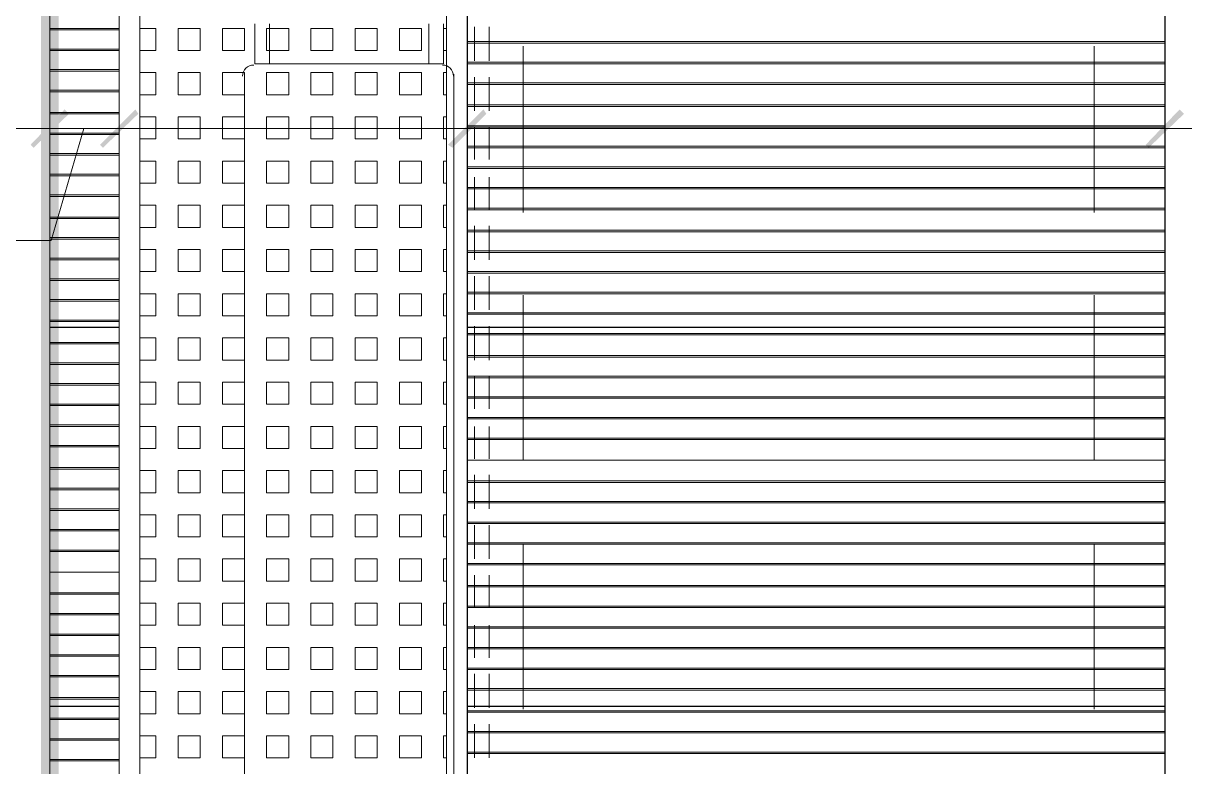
# Model space of a CAD drawing. Header units: millimetres. Extents: x -356862 to 418287, y 0 to 839748.
# Drawn here: x 35.966 to 37.278, y 10.635 to 11.476 of the extents above; entities that cross this region are included whole.
import ezdxf

# ---------------------------------------------------------------- set-up
doc = ezdxf.new("R2010")
doc.units = ezdxf.units.MM
doc.layers.add('PDF _Геометрия', color=7, linetype='Continuous', true_color=0xbababa)
doc.layers.add('PDF _Сплошная заливка', color=7, linetype='Continuous', true_color=0xf50000)

msp = doc.modelspace()

# ---------------------------------------------------------------- linework, layer by layer
at = {"layer": 'PDF _Геометрия', "color": 150, "lineweight": 30, "true_color": 0x0080ff}
for points in [[(38.6409, 10.3204), (38.3576, 10.3204), (38.3576, 10.5554), (38.3576, 10.792), (38.3576, 11.0287), (38.0742, 11.0287), (38.0742, 11.2653), (38.0742, 11.5003), (38.0742, 11.737), (37.7909, 11.737), (37.7909, 11.9736), (37.7909, 12.2103), (37.7909, 12.442), (37.5076, 12.442), (37.5076, 13.0369), (36.941, 13.0369), (36.941, 13.1553), (36.4676, 13.1553), (36.4676, 9.8471), (38.6409, 9.8471)], [(37.6493, 12.442), (37.2559, 12.442), (37.2559, 9.8437), (37.6493, 9.8437)]]:
    msp.add_lwpolyline(points, close=True, dxfattribs=at)
at = {"layer": 'PDF _Геометрия', "color": 7, "lineweight": 5}
for points in [[(35.996, 13.1503), (35.996, 9.8437)], [(36.531, 11.4503), (36.531, 11.262)], [(37.1759, 11.262), (37.1759, 11.4503)], [(36.531, 11.1687), (36.531, 10.982)], [(37.1759, 10.982), (37.1759, 11.1687)], [(36.531, 10.887), (36.531, 10.7004)], [(37.1759, 10.7004), (37.1759, 10.887)]]:
    msp.add_lwpolyline(points, dxfattribs=at)
at = {"layer": 'PDF _Геометрия', "color": 161, "lineweight": 9, "true_color": 0x7f9fff}
msp.add_lwpolyline([(35.996, 9.8437), (35.996, 13.1503), (36.0743, 13.1503), (36.0743, 9.8437)], close=True, dxfattribs=at)
at = {"layer": 'PDF _Геометрия', "color": 6, "lineweight": 9}
for points in [[(36.0743, 9.8437), (36.0743, 13.1503), (36.4676, 13.1503), (36.4676, 9.8437)], [(36.0977, 9.8671), (36.0977, 13.1269), (36.4443, 13.1269), (36.4443, 9.8671)], [(37.6493, 9.8437), (37.6493, 12.442), (37.2559, 12.442), (37.2559, 9.8437)]]:
    msp.add_lwpolyline(points, close=True, dxfattribs=at)
at = {"layer": 'PDF _Геометрия', "color": 252, "lineweight": 5, "true_color": 0x989898}
for points in [[(36.2277, 11.4753), (36.2277, 11.4303)], [(36.2443, 11.4303), (36.2443, 11.4753)], [(36.4243, 11.4753), (36.4243, 11.4303)], [(36.441, 11.4303), (36.441, 11.4753)], [(36.476, 11.472), (36.476, 11.4337)], [(36.4926, 11.4337), (36.4926, 11.472)], [(36.476, 11.4153), (36.476, 11.377)], [(36.4926, 11.377), (36.4926, 11.4153)], [(36.476, 11.3587), (36.476, 11.322)], [(36.4926, 11.322), (36.4926, 11.3587)], [(36.476, 11.302), (36.476, 11.2653)], [(36.4926, 11.2653), (36.4926, 11.302)], [(36.476, 11.247), (36.476, 11.2087)], [(36.4926, 11.2087), (36.4926, 11.247)], [(36.476, 11.1903), (36.476, 11.152)], [(36.4926, 11.152), (36.4926, 11.1903)], [(36.476, 11.1337), (36.476, 11.0953)], [(36.4926, 11.0953), (36.4926, 11.1337)], [(36.476, 11.077), (36.476, 11.0403)], [(36.4926, 11.0403), (36.4926, 11.077)], [(36.476, 11.0203), (36.476, 10.9837)], [(36.4926, 10.9837), (36.4926, 11.0203)], [(36.476, 10.9653), (36.476, 10.927)], [(36.4926, 10.927), (36.4926, 10.9653)], [(36.476, 10.9087), (36.476, 10.8704)], [(36.4926, 10.8704), (36.4926, 10.9087)], [(36.476, 10.852), (36.476, 10.8154)], [(36.4926, 10.8154), (36.4926, 10.852)], [(36.476, 10.7954), (36.476, 10.7587)], [(36.4926, 10.7587), (36.4926, 10.7954)], [(36.476, 10.7404), (36.476, 10.702)], [(36.4926, 10.702), (36.4926, 10.7404)], [(36.476, 10.6837), (36.476, 10.6454)], [(36.4926, 10.6454), (36.4926, 10.6837)]]:
    msp.add_lwpolyline(points, dxfattribs=at)
at = {"layer": 'PDF _Геометрия', "color": 254, "lineweight": 5, "true_color": 0xdcdcdc}
for points in [[(35.996, 11.4703), (36.0743, 11.4703)], [(35.996, 11.4453), (36.0743, 11.4453)], [(36.4676, 11.4553), (37.2559, 11.4553)], [(35.996, 11.422), (36.0743, 11.422)], [(36.4676, 11.4303), (37.2559, 11.4303)], [(36.4676, 11.407), (37.2559, 11.407)], [(35.996, 11.3987), (36.0743, 11.3987)], [(36.4676, 11.3837), (37.2559, 11.3837)], [(35.996, 11.3753), (36.0743, 11.3753)], [(36.4676, 11.3603), (37.2559, 11.3603)], [(35.996, 11.352), (36.0743, 11.352)], [(35.996, 11.3287), (36.0743, 11.3287)], [(36.4676, 11.337), (37.2559, 11.337)], [(35.996, 11.3037), (36.0743, 11.3037)], [(36.4676, 11.312), (37.2559, 11.312)], [(36.4676, 11.2887), (37.2559, 11.2887)], [(35.996, 11.2803), (36.0743, 11.2803)], [(36.4676, 11.2653), (37.2559, 11.2653)], [(35.996, 11.257), (36.0743, 11.257)], [(36.4676, 11.242), (37.2559, 11.242)], [(35.996, 11.2337), (36.0743, 11.2337)], [(35.996, 11.2103), (36.0743, 11.2103)], [(36.4676, 11.2187), (37.2559, 11.2187)], [(36.4676, 11.1953), (37.2559, 11.1953)], [(35.996, 11.1853), (36.0743, 11.1853)], [(36.4676, 11.1703), (37.2559, 11.1703)], [(35.996, 11.162), (36.0743, 11.162)], [(36.4676, 11.147), (37.2559, 11.147)], [(35.996, 11.1387), (36.0743, 11.1387)], [(36.4676, 11.1237), (37.2559, 11.1237)], [(35.996, 11.1153), (36.0743, 11.1153)], [(35.996, 11.092), (36.0743, 11.092)], [(36.4676, 11.1003), (37.2559, 11.1003)], [(35.996, 11.0687), (36.0743, 11.0687)], [(36.4676, 11.077), (37.2559, 11.077)], [(36.4676, 11.0537), (37.2559, 11.0537)], [(35.996, 11.0437), (36.0743, 11.0437)], [(36.4676, 11.0287), (37.2559, 11.0287)], [(35.996, 11.0203), (36.0743, 11.0203)], [(36.4676, 11.0053), (37.2559, 11.0053)], [(35.996, 10.997), (36.0743, 10.997)], [(35.996, 10.9737), (36.0743, 10.9737)], [(36.4676, 10.982), (37.2559, 10.982)], [(35.996, 10.9503), (36.0743, 10.9503)], [(36.4676, 10.9587), (37.2559, 10.9587)], [(36.4676, 10.9353), (37.2559, 10.9353)], [(35.996, 10.927), (36.0743, 10.927)], [(36.4676, 10.9103), (37.2559, 10.9103)], [(35.996, 10.902), (36.0743, 10.902)], [(36.4676, 10.887), (37.2559, 10.887)], [(35.996, 10.8787), (36.0743, 10.8787)], [(35.996, 10.8554), (36.0743, 10.8554)], [(36.4676, 10.8637), (37.2559, 10.8637)], [(35.996, 10.832), (36.0743, 10.832)], [(36.4676, 10.8404), (37.2559, 10.8404)], [(36.4676, 10.817), (37.2559, 10.817)], [(35.996, 10.8087), (36.0743, 10.8087)], [(36.4676, 10.7937), (37.2559, 10.7937)], [(35.996, 10.7837), (36.0743, 10.7837)], [(36.4676, 10.7687), (37.2559, 10.7687)], [(35.996, 10.7604), (36.0743, 10.7604)], [(35.996, 10.737), (36.0743, 10.737)], [(36.4676, 10.7454), (37.2559, 10.7454)], [(35.996, 10.7137), (36.0743, 10.7137)], [(36.4676, 10.722), (37.2559, 10.722)], [(36.4676, 10.6987), (37.2559, 10.6987)], [(35.996, 10.6904), (36.0743, 10.6904)], [(36.4676, 10.6754), (37.2559, 10.6754)], [(35.996, 10.667), (36.0743, 10.667)], [(36.4676, 10.652), (37.2559, 10.652)], [(35.996, 10.642), (36.0743, 10.642)]]:
    msp.add_lwpolyline(points, close=True, dxfattribs=at)
for points in [[(36.0743, 11.4687), (35.996, 11.4687)], [(36.0743, 11.447), (35.996, 11.447)], [(37.2559, 11.4537), (36.4676, 11.4537)], [(37.2559, 11.432), (36.4676, 11.432)], [(36.0743, 11.4237), (35.996, 11.4237)], [(37.2559, 11.4087), (36.4676, 11.4087)], [(36.0743, 11.4003), (35.996, 11.4003)], [(37.2559, 11.382), (36.4676, 11.382)], [(36.0743, 11.3737), (35.996, 11.3737)], [(37.2559, 11.3587), (36.4676, 11.3587)], [(36.0743, 11.3503), (35.996, 11.3503)], [(36.0743, 11.327), (35.996, 11.327)], [(37.2559, 11.3353), (36.4676, 11.3353)], [(37.2559, 11.3137), (36.4676, 11.3137)], [(36.0743, 11.3053), (35.996, 11.3053)], [(37.2559, 11.2903), (36.4676, 11.2903)], [(36.0743, 11.282), (35.996, 11.282)], [(37.2559, 11.267), (36.4676, 11.267)], [(36.0743, 11.2553), (35.996, 11.2553)], [(37.2559, 11.2403), (36.4676, 11.2403)], [(36.0743, 11.232), (35.996, 11.232)], [(36.0743, 11.2087), (35.996, 11.2087)], [(37.2559, 11.217), (36.4676, 11.217)], [(36.0743, 11.187), (35.996, 11.187)], [(37.2559, 11.1937), (36.4676, 11.1937)], [(37.2559, 11.172), (36.4676, 11.172)], [(36.0743, 11.1637), (35.996, 11.1637)], [(37.2559, 11.1487), (36.4676, 11.1487)], [(36.0743, 11.1403), (35.996, 11.1403)], [(37.2559, 11.1253), (36.4676, 11.1253)], [(36.0743, 11.1137), (35.996, 11.1137)], [(36.0743, 11.0903), (35.996, 11.0903)], [(37.2559, 11.0987), (36.4676, 11.0987)], [(36.0743, 11.067), (35.996, 11.067)], [(37.2559, 11.0753), (36.4676, 11.0753)], [(37.2559, 11.052), (36.4676, 11.052)], [(36.0743, 11.0453), (35.996, 11.0453)], [(37.2559, 11.0303), (36.4676, 11.0303)], [(36.0743, 11.022), (35.996, 11.022)], [(36.0743, 10.9987), (35.996, 10.9987)], [(37.2559, 11.007), (36.4676, 11.007)], [(37.2559, 10.982), (36.4676, 10.982)], [(36.0743, 10.972), (35.996, 10.972)], [(36.0743, 10.9487), (35.996, 10.9487)], [(37.2559, 10.957), (36.4676, 10.957)], [(37.2559, 10.9337), (36.4676, 10.9337)], [(36.0743, 10.9253), (35.996, 10.9253)], [(37.2559, 10.912), (36.4676, 10.912)], [(36.0743, 10.9037), (35.996, 10.9037)], [(36.0743, 10.8804), (35.996, 10.8804)], [(37.2559, 10.8887), (36.4676, 10.8887)], [(36.0743, 10.8554), (35.996, 10.8554)], [(37.2559, 10.8654), (36.4676, 10.8654)], [(36.0743, 10.8304), (35.996, 10.8304)], [(37.2559, 10.8387), (36.4676, 10.8387)], [(37.2559, 10.8154), (36.4676, 10.8154)], [(36.0743, 10.807), (35.996, 10.807)], [(37.2559, 10.792), (36.4676, 10.792)], [(36.0743, 10.7854), (35.996, 10.7854)], [(37.2559, 10.7704), (36.4676, 10.7704)], [(36.0743, 10.762), (35.996, 10.762)], [(36.0743, 10.7387), (35.996, 10.7387)], [(37.2559, 10.747), (36.4676, 10.747)], [(37.2559, 10.7237), (36.4676, 10.7237)], [(36.0743, 10.712), (35.996, 10.712)], [(37.2559, 10.697), (36.4676, 10.697)], [(36.0743, 10.6887), (35.996, 10.6887)], [(37.2559, 10.6737), (36.4676, 10.6737)], [(36.0743, 10.6654), (35.996, 10.6654)], [(37.2559, 10.6504), (36.4676, 10.6504)], [(36.0743, 10.6437), (35.996, 10.6437)]]:
    msp.add_lwpolyline(points, dxfattribs=at)
at = {"layer": 'PDF _Геометрия', "color": 6, "lineweight": 5}
for points in [[(36.0977, 11.4453), (36.116, 11.4453), (36.116, 11.4703), (36.0977, 11.4703)], [(36.4443, 11.4453), (36.441, 11.4453), (36.441, 11.4703), (36.4443, 11.4703)], [(36.0977, 11.3953), (36.116, 11.3953), (36.116, 11.4203), (36.0977, 11.4203)], [(36.4443, 11.3953), (36.441, 11.3953), (36.441, 11.4203), (36.4443, 11.4203)], [(36.0977, 11.3453), (36.116, 11.3453), (36.116, 11.3703), (36.0977, 11.3703)], [(36.4443, 11.3453), (36.441, 11.3453), (36.441, 11.3703), (36.4443, 11.3703)], [(36.0977, 11.2953), (36.116, 11.2953), (36.116, 11.3203), (36.0977, 11.3203)], [(36.4443, 11.2953), (36.441, 11.2953), (36.441, 11.3203), (36.4443, 11.3203)], [(36.0977, 11.2453), (36.116, 11.2453), (36.116, 11.2703), (36.0977, 11.2703)], [(36.4443, 11.2453), (36.441, 11.2453), (36.441, 11.2703), (36.4443, 11.2703)], [(36.0977, 11.1953), (36.116, 11.1953), (36.116, 11.2203), (36.0977, 11.2203)], [(36.4443, 11.1953), (36.441, 11.1953), (36.441, 11.2203), (36.4443, 11.2203)], [(36.0977, 11.1453), (36.116, 11.1453), (36.116, 11.1703), (36.0977, 11.1703)], [(36.4443, 11.1453), (36.441, 11.1453), (36.441, 11.1703), (36.4443, 11.1703)], [(36.0977, 11.0953), (36.116, 11.0953), (36.116, 11.1203), (36.0977, 11.1203)], [(36.4443, 11.0953), (36.441, 11.0953), (36.441, 11.1203), (36.4443, 11.1203)], [(36.0977, 11.0453), (36.116, 11.0453), (36.116, 11.0703), (36.0977, 11.0703)], [(36.4443, 11.0453), (36.441, 11.0453), (36.441, 11.0703), (36.4443, 11.0703)], [(36.0977, 10.9953), (36.116, 10.9953), (36.116, 11.0203), (36.0977, 11.0203)], [(36.4443, 10.9953), (36.441, 10.9953), (36.441, 11.0203), (36.4443, 11.0203)], [(36.0977, 10.9453), (36.116, 10.9453), (36.116, 10.9703), (36.0977, 10.9703)], [(36.4443, 10.9453), (36.441, 10.9453), (36.441, 10.9703), (36.4443, 10.9703)], [(36.0977, 10.8954), (36.116, 10.8954), (36.116, 10.9203), (36.0977, 10.9203)], [(36.4443, 10.8954), (36.441, 10.8954), (36.441, 10.9203), (36.4443, 10.9203)], [(36.0977, 10.8454), (36.116, 10.8454), (36.116, 10.8704), (36.0977, 10.8704)], [(36.4443, 10.8454), (36.441, 10.8454), (36.441, 10.8704), (36.4443, 10.8704)], [(36.0977, 10.7954), (36.116, 10.7954), (36.116, 10.8204), (36.0977, 10.8204)], [(36.4443, 10.7954), (36.441, 10.7954), (36.441, 10.8204), (36.4443, 10.8204)], [(36.0977, 10.7454), (36.116, 10.7454), (36.116, 10.7704), (36.0977, 10.7704)], [(36.4443, 10.7454), (36.441, 10.7454), (36.441, 10.7704), (36.4443, 10.7704)], [(36.0977, 10.6954), (36.116, 10.6954), (36.116, 10.7204), (36.0977, 10.7204)], [(36.4443, 10.6954), (36.441, 10.6954), (36.441, 10.7204), (36.4443, 10.7204)], [(36.0977, 10.6454), (36.116, 10.6454), (36.116, 10.6704), (36.0977, 10.6704)], [(36.4443, 10.6454), (36.441, 10.6454), (36.441, 10.6704), (36.4443, 10.6704)]]:
    msp.add_lwpolyline(points, dxfattribs=at)
for points in [[(36.141, 11.4703), (36.166, 11.4703), (36.166, 11.4453), (36.141, 11.4453)], [(36.191, 11.4703), (36.216, 11.4703), (36.216, 11.4453), (36.191, 11.4453)], [(36.241, 11.4703), (36.266, 11.4703), (36.266, 11.4453), (36.241, 11.4453)], [(36.291, 11.4703), (36.316, 11.4703), (36.316, 11.4453), (36.291, 11.4453)], [(36.341, 11.4703), (36.366, 11.4703), (36.366, 11.4453), (36.341, 11.4453)], [(36.391, 11.4703), (36.416, 11.4703), (36.416, 11.4453), (36.391, 11.4453)], [(36.141, 11.4203), (36.166, 11.4203), (36.166, 11.3953), (36.141, 11.3953)], [(36.191, 11.4203), (36.216, 11.4203), (36.216, 11.3953), (36.191, 11.3953)], [(36.241, 11.4203), (36.266, 11.4203), (36.266, 11.3953), (36.241, 11.3953)], [(36.291, 11.4203), (36.316, 11.4203), (36.316, 11.3953), (36.291, 11.3953)], [(36.341, 11.4203), (36.366, 11.4203), (36.366, 11.3953), (36.341, 11.3953)], [(36.391, 11.4203), (36.416, 11.4203), (36.416, 11.3953), (36.391, 11.3953)], [(36.141, 11.3703), (36.166, 11.3703), (36.166, 11.3453), (36.141, 11.3453)], [(36.191, 11.3703), (36.216, 11.3703), (36.216, 11.3453), (36.191, 11.3453)], [(36.241, 11.3703), (36.266, 11.3703), (36.266, 11.3453), (36.241, 11.3453)], [(36.291, 11.3703), (36.316, 11.3703), (36.316, 11.3453), (36.291, 11.3453)], [(36.341, 11.3703), (36.366, 11.3703), (36.366, 11.3453), (36.341, 11.3453)], [(36.391, 11.3703), (36.416, 11.3703), (36.416, 11.3453), (36.391, 11.3453)], [(36.141, 11.3203), (36.166, 11.3203), (36.166, 11.2953), (36.141, 11.2953)], [(36.191, 11.3203), (36.216, 11.3203), (36.216, 11.2953), (36.191, 11.2953)], [(36.241, 11.3203), (36.266, 11.3203), (36.266, 11.2953), (36.241, 11.2953)], [(36.291, 11.3203), (36.316, 11.3203), (36.316, 11.2953), (36.291, 11.2953)], [(36.341, 11.3203), (36.366, 11.3203), (36.366, 11.2953), (36.341, 11.2953)], [(36.391, 11.3203), (36.416, 11.3203), (36.416, 11.2953), (36.391, 11.2953)], [(36.141, 11.2703), (36.166, 11.2703), (36.166, 11.2453), (36.141, 11.2453)], [(36.191, 11.2703), (36.216, 11.2703), (36.216, 11.2453), (36.191, 11.2453)], [(36.241, 11.2703), (36.266, 11.2703), (36.266, 11.2453), (36.241, 11.2453)], [(36.291, 11.2703), (36.316, 11.2703), (36.316, 11.2453), (36.291, 11.2453)], [(36.341, 11.2703), (36.366, 11.2703), (36.366, 11.2453), (36.341, 11.2453)], [(36.391, 11.2703), (36.416, 11.2703), (36.416, 11.2453), (36.391, 11.2453)], [(36.141, 11.2203), (36.166, 11.2203), (36.166, 11.1953), (36.141, 11.1953)], [(36.191, 11.2203), (36.216, 11.2203), (36.216, 11.1953), (36.191, 11.1953)], [(36.241, 11.2203), (36.266, 11.2203), (36.266, 11.1953), (36.241, 11.1953)], [(36.291, 11.2203), (36.316, 11.2203), (36.316, 11.1953), (36.291, 11.1953)], [(36.341, 11.2203), (36.366, 11.2203), (36.366, 11.1953), (36.341, 11.1953)], [(36.391, 11.2203), (36.416, 11.2203), (36.416, 11.1953), (36.391, 11.1953)], [(36.141, 11.1703), (36.166, 11.1703), (36.166, 11.1453), (36.141, 11.1453)], [(36.191, 11.1703), (36.216, 11.1703), (36.216, 11.1453), (36.191, 11.1453)], [(36.241, 11.1703), (36.266, 11.1703), (36.266, 11.1453), (36.241, 11.1453)], [(36.291, 11.1703), (36.316, 11.1703), (36.316, 11.1453), (36.291, 11.1453)], [(36.341, 11.1703), (36.366, 11.1703), (36.366, 11.1453), (36.341, 11.1453)], [(36.391, 11.1703), (36.416, 11.1703), (36.416, 11.1453), (36.391, 11.1453)], [(36.141, 11.1203), (36.166, 11.1203), (36.166, 11.0953), (36.141, 11.0953)], [(36.191, 11.1203), (36.216, 11.1203), (36.216, 11.0953), (36.191, 11.0953)], [(36.241, 11.1203), (36.266, 11.1203), (36.266, 11.0953), (36.241, 11.0953)], [(36.291, 11.1203), (36.316, 11.1203), (36.316, 11.0953), (36.291, 11.0953)], [(36.341, 11.1203), (36.366, 11.1203), (36.366, 11.0953), (36.341, 11.0953)], [(36.391, 11.1203), (36.416, 11.1203), (36.416, 11.0953), (36.391, 11.0953)], [(36.141, 11.0703), (36.166, 11.0703), (36.166, 11.0453), (36.141, 11.0453)], [(36.191, 11.0703), (36.216, 11.0703), (36.216, 11.0453), (36.191, 11.0453)], [(36.241, 11.0703), (36.266, 11.0703), (36.266, 11.0453), (36.241, 11.0453)], [(36.291, 11.0703), (36.316, 11.0703), (36.316, 11.0453), (36.291, 11.0453)], [(36.341, 11.0703), (36.366, 11.0703), (36.366, 11.0453), (36.341, 11.0453)], [(36.391, 11.0703), (36.416, 11.0703), (36.416, 11.0453), (36.391, 11.0453)], [(36.141, 11.0203), (36.166, 11.0203), (36.166, 10.9953), (36.141, 10.9953)], [(36.191, 11.0203), (36.216, 11.0203), (36.216, 10.9953), (36.191, 10.9953)], [(36.241, 11.0203), (36.266, 11.0203), (36.266, 10.9953), (36.241, 10.9953)], [(36.291, 11.0203), (36.316, 11.0203), (36.316, 10.9953), (36.291, 10.9953)], [(36.341, 11.0203), (36.366, 11.0203), (36.366, 10.9953), (36.341, 10.9953)], [(36.391, 11.0203), (36.416, 11.0203), (36.416, 10.9953), (36.391, 10.9953)], [(36.141, 10.9703), (36.166, 10.9703), (36.166, 10.9453), (36.141, 10.9453)], [(36.191, 10.9703), (36.216, 10.9703), (36.216, 10.9453), (36.191, 10.9453)], [(36.241, 10.9703), (36.266, 10.9703), (36.266, 10.9453), (36.241, 10.9453)], [(36.291, 10.9703), (36.316, 10.9703), (36.316, 10.9453), (36.291, 10.9453)], [(36.341, 10.9703), (36.366, 10.9703), (36.366, 10.9453), (36.341, 10.9453)], [(36.391, 10.9703), (36.416, 10.9703), (36.416, 10.9453), (36.391, 10.9453)], [(36.141, 10.9203), (36.166, 10.9203), (36.166, 10.8954), (36.141, 10.8954)], [(36.191, 10.9203), (36.216, 10.9203), (36.216, 10.8954), (36.191, 10.8954)], [(36.241, 10.9203), (36.266, 10.9203), (36.266, 10.8954), (36.241, 10.8954)], [(36.291, 10.9203), (36.316, 10.9203), (36.316, 10.8954), (36.291, 10.8954)], [(36.341, 10.9203), (36.366, 10.9203), (36.366, 10.8954), (36.341, 10.8954)], [(36.391, 10.9203), (36.416, 10.9203), (36.416, 10.8954), (36.391, 10.8954)], [(36.141, 10.8704), (36.166, 10.8704), (36.166, 10.8454), (36.141, 10.8454)], [(36.191, 10.8704), (36.216, 10.8704), (36.216, 10.8454), (36.191, 10.8454)], [(36.241, 10.8704), (36.266, 10.8704), (36.266, 10.8454), (36.241, 10.8454)], [(36.291, 10.8704), (36.316, 10.8704), (36.316, 10.8454), (36.291, 10.8454)], [(36.341, 10.8704), (36.366, 10.8704), (36.366, 10.8454), (36.341, 10.8454)], [(36.391, 10.8704), (36.416, 10.8704), (36.416, 10.8454), (36.391, 10.8454)], [(36.141, 10.8204), (36.166, 10.8204), (36.166, 10.7954), (36.141, 10.7954)], [(36.191, 10.8204), (36.216, 10.8204), (36.216, 10.7954), (36.191, 10.7954)], [(36.241, 10.8204), (36.266, 10.8204), (36.266, 10.7954), (36.241, 10.7954)], [(36.291, 10.8204), (36.316, 10.8204), (36.316, 10.7954), (36.291, 10.7954)], [(36.341, 10.8204), (36.366, 10.8204), (36.366, 10.7954), (36.341, 10.7954)], [(36.391, 10.8204), (36.416, 10.8204), (36.416, 10.7954), (36.391, 10.7954)], [(36.141, 10.7704), (36.166, 10.7704), (36.166, 10.7454), (36.141, 10.7454)], [(36.191, 10.7704), (36.216, 10.7704), (36.216, 10.7454), (36.191, 10.7454)], [(36.241, 10.7704), (36.266, 10.7704), (36.266, 10.7454), (36.241, 10.7454)], [(36.291, 10.7704), (36.316, 10.7704), (36.316, 10.7454), (36.291, 10.7454)], [(36.341, 10.7704), (36.366, 10.7704), (36.366, 10.7454), (36.341, 10.7454)], [(36.391, 10.7704), (36.416, 10.7704), (36.416, 10.7454), (36.391, 10.7454)], [(36.141, 10.7204), (36.166, 10.7204), (36.166, 10.6954), (36.141, 10.6954)], [(36.191, 10.7204), (36.216, 10.7204), (36.216, 10.6954), (36.191, 10.6954)], [(36.241, 10.7204), (36.266, 10.7204), (36.266, 10.6954), (36.241, 10.6954)], [(36.291, 10.7204), (36.316, 10.7204), (36.316, 10.6954), (36.291, 10.6954)], [(36.341, 10.7204), (36.366, 10.7204), (36.366, 10.6954), (36.341, 10.6954)], [(36.391, 10.7204), (36.416, 10.7204), (36.416, 10.6954), (36.391, 10.6954)], [(36.141, 10.6704), (36.166, 10.6704), (36.166, 10.6454), (36.141, 10.6454)], [(36.191, 10.6704), (36.216, 10.6704), (36.216, 10.6454), (36.191, 10.6454)], [(36.241, 10.6704), (36.266, 10.6704), (36.266, 10.6454), (36.241, 10.6454)], [(36.291, 10.6704), (36.316, 10.6704), (36.316, 10.6454), (36.291, 10.6454)], [(36.341, 10.6704), (36.366, 10.6704), (36.366, 10.6454), (36.341, 10.6454)], [(36.391, 10.6704), (36.416, 10.6704), (36.416, 10.6454), (36.391, 10.6454)]]:
    msp.add_lwpolyline(points, close=True, dxfattribs=at)
at = {"layer": 'PDF _Геометрия', "lineweight": 5}
for points in [[(36.216, 11.4187), (36.216, 10.0237)], [(36.441, 11.4303), (36.2277, 11.4303)], [(36.4526, 10.0237), (36.4526, 11.4187)]]:
    msp.add_lwpolyline(points, dxfattribs=at)
at = {"layer": 'PDF _Геометрия', "color": 7, "lineweight": 18}
for points in [[(36.5076, 11.357), (36.0343, 11.357), (35.9977, 11.2303), (35.691, 11.2303)], [(36.1143, 11.357), (35.956, 11.357)], [(36.4293, 11.357), (37.2943, 11.357)], [(37.2159, 11.357), (37.6893, 11.357)], [(36.0743, 11.3387), (36.0743, 11.317), (36.0743, 11.142)], [(37.2559, 11.2087), (37.2559, 11.317), (37.2559, 11.3387)], [(35.996, 11.142), (35.996, 11.317)], [(36.4676, 11.3237), (36.4676, 11.317), (36.4676, 11.142)]]:
    msp.add_lwpolyline(points, dxfattribs=at)
at = {"layer": 'PDF _Геометрия', "color": 150, "lineweight": 30, "true_color": 0x0080ff}
for points in [[(36.0743, 11.132), (35.996, 11.132)], [(37.2559, 11.132), (36.4676, 11.132)], [(36.0743, 10.7037), (35.996, 10.7037)], [(37.2559, 10.7037), (36.4676, 10.7037)]]:
    msp.add_lwpolyline(points, dxfattribs=at)
at = {"layer": 'PDF _Геометрия', "lineweight": 5}
for centre, start, end in [((36.2264, 11.4164), 90, 180), ((36.4397, 11.4164), 0, 90)]:
    msp.add_arc(centre, 0.0125, start, end, dxfattribs=at)
at = {"layer": 'PDF _Сплошная заливка', "color": 5, "transparency": 33554559}
for points in [[(35.986, 9.4504), (36.006, 9.4504), (35.986, 13.6336)], [(36.006, 9.4504), (35.986, 13.6336), (36.006, 13.6336)]]:
    msp.add_solid(points, dxfattribs=at)
at = {"layer": 'PDF _Сплошная заливка', "color": 7, "transparency": 33554559}
for points in [[(36.0127, 11.3787), (35.9777, 11.3353), (35.9743, 11.3387)], [(36.0177, 11.3737), (36.0127, 11.3787), (35.9777, 11.3353)], [(36.0927, 11.3787), (36.056, 11.3353), (36.0527, 11.3387)], [(36.0527, 11.3387), (36.056, 11.3353), (36.0927, 11.3787)], [(36.096, 11.3737), (36.0927, 11.3787), (36.056, 11.3353)], [(36.056, 11.3353), (36.0927, 11.3787), (36.096, 11.3737)], [(36.446, 11.3387), (36.451, 11.3353), (36.486, 11.3787)], [(36.486, 11.3787), (36.451, 11.3353), (36.446, 11.3387)], [(36.451, 11.3353), (36.486, 11.3787), (36.4893, 11.3737)], [(36.4893, 11.3737), (36.486, 11.3787), (36.451, 11.3353)], [(37.2343, 11.3387), (37.2376, 11.3353), (37.2726, 11.3787)], [(37.2726, 11.3787), (37.2376, 11.3353), (37.2343, 11.3387)], [(37.2376, 11.3353), (37.2726, 11.3787), (37.2776, 11.3737)], [(37.2776, 11.3737), (37.2726, 11.3787), (37.2376, 11.3353)]]:
    msp.add_solid(points, dxfattribs=at)

doc.saveas('drawing.dxf')
